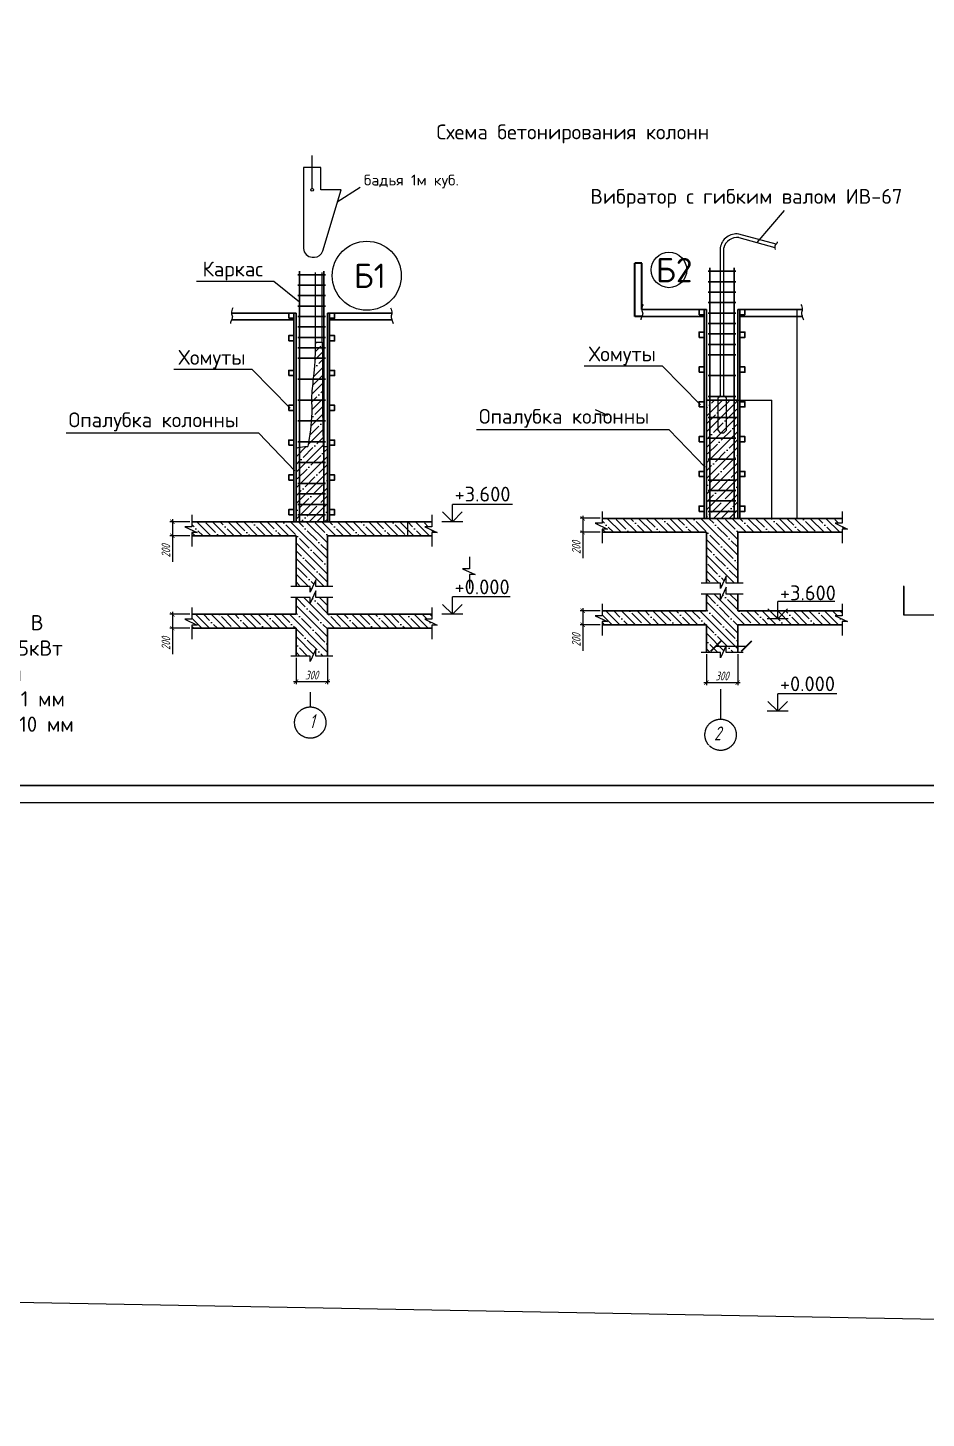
# Model space of a CAD drawing. Header units: millimetres. Extents: x 5763 to 12018931, y 39842 to 3600577.
# Drawn here: x 884846 to 936515, y 699059 to 778966 of the extents above; entities that cross this region are included whole.
import ezdxf

# ---------------------------------------------------------------- set-up
doc = ezdxf.new("R2010")
doc.units = ezdxf.units.MM
doc.linetypes.add('ACAD_ISO04W100', pattern=[30, 24, -3, 0, -3])
doc.layers.add('Размеры', color=7, linetype='Continuous')
doc.layers.add('тонкие', color=2, linetype='Continuous')
doc.layers.add('Стены', color=7, linetype='Continuous', lineweight=40)
doc.layers.add('Толстые - 03', color=30, linetype='Continuous', lineweight=30)
doc.styles.add('ISOCPEUR', font='isocpeur.ttf')
doc.styles.get("Standard").update_dxf_attribs({"font": 'romans.shx', "width": 0.7, "oblique": 15, "height": 500})
doc.dimstyles.new('ISO-25', dxfattribs={"dimtxt": 500, "dimasz": 250, "dimexe": 150, "dimexo": 100, "dimgap": 125, "dimtad": 1, "dimtxsty": 'Standard', "dimblk": 'ARCHTICK', "dimcen": 25, "dimdle": 150, "dimadec": 0, "dimazin": 0, "dimtfac": 1, "dimtmove": 0, "dimatfit": 3, "dimfxl": 1, "dimarcsym": 0})
doc.dimstyles.new('x50', dxfattribs={"dimtxt": 3, "dimasz": 2, "dimexe": 1, "dimexo": 2, "dimgap": 0.5, "dimtad": 1, "dimlfac": 50, "dimtxsty": 'Standard', "dimblk": 'OBLIQUE', "dimcen": 0.09, "dimadec": 0, "dimazin": 0, "dimtfac": 1, "dimtofl": 0, "dimtmove": 0, "dimatfit": 3, "dimldrblk": 'OBLIQUE', "dimfxl": 1, "dimtolj": 1, "dimtzin": 0, "dimarcsym": 0})

# ---------------------------------------------------------------- blocks, each defined once
blk = doc.blocks.new('_OBLIQUE')
at = {"color": 0, "linetype": 'ByBlock'}
blk.add_line((-0.5, -0.5), (0.5, 0.5), dxfattribs=at)
blk = doc.blocks.new('*D286')
at = {"layer": 'Defpoints', "color": 0, "transparency": 16777216}
for p in [(925733, 762775), (925793, 750775), (929080, 750775)]:
    blk.add_point(p, dxfattribs=at)
at = {"layer": 'Размеры', "color": 0, "lineweight": -2, "transparency": 16777216}
for p, q in [((925735, 762775), (929081, 762775)), ((929080, 762775), (929080, 750775)), ((925795, 750775), (929081, 750775))]:
    blk.add_line(p, q, dxfattribs=at)
at = {"layer": 'Размеры', "color": 0, "lineweight": -2, "transparency": 16777216, "xscale": 2, "yscale": 2, "zscale": 2}
for p, rotation in [((929080, 762775), 90), ((929080, 750775), 270)]:
    blk.add_blockref('_OBLIQUE', p, dxfattribs=dict(at, rotation=rotation))
at = {"layer": 'Размеры', "color": 0, "transparency": 16777216, "insert": (929078, 756775), "char_height": 3, "attachment_point": 5, "rotation": 90, "style": 'ISOCPEUR'}
blk.add_mtext('\\A1;600000', dxfattribs=at)
blk = doc.blocks.new('*D287')
at = {"layer": 'Defpoints', "color": 0, "transparency": 16777216}
for p in [(925673, 757575), (925673, 750775), (927613, 750775)]:
    blk.add_point(p, dxfattribs=at)
at = {"layer": 'Размеры', "color": 0, "lineweight": -2, "transparency": 16777216}
for p, q in [((925675, 757575), (927614, 757575)), ((927613, 757575), (927613, 750775)), ((925675, 750775), (927614, 750775))]:
    blk.add_line(p, q, dxfattribs=at)
at = {"layer": 'Размеры', "color": 0, "lineweight": -2, "transparency": 16777216, "xscale": 2, "yscale": 2, "zscale": 2}
for p, rotation in [((927613, 757575), 90), ((927613, 750775), 270)]:
    blk.add_blockref('_OBLIQUE', p, dxfattribs=dict(at, rotation=rotation))
at = {"layer": 'Размеры', "color": 0, "transparency": 16777216, "insert": (927611, 754175), "char_height": 3, "attachment_point": 5, "rotation": 90, "style": 'ISOCPEUR'}
blk.add_mtext('\\A1;1500', dxfattribs=at)
blk = doc.blocks.new('*D288')
at = {"layer": 'Defpoints', "color": 0, "transparency": 16777216}
for p in [(905074, 750575), (906708, 750575), (905074, 749775)]:
    blk.add_point(p, dxfattribs=at)
at = {"layer": 'Размеры', "color": 0, "lineweight": -2, "transparency": 16777216}
for p, q in [((905076, 750575), (906709, 750575)), ((906708, 749775), (906708, 750575)), ((905076, 749775), (906709, 749775))]:
    blk.add_line(p, q, dxfattribs=at)
at = {"layer": 'Размеры', "color": 0, "lineweight": -2, "transparency": 16777216, "xscale": 2, "yscale": 2, "zscale": 2}
for p, rotation in [((906708, 750575), 90), ((906708, 749775), 270)]:
    blk.add_blockref('_OBLIQUE', p, dxfattribs=dict(at, rotation=rotation))
at = {"layer": 'Размеры', "color": 0, "transparency": 16777216, "insert": (906706, 750175), "char_height": 3, "attachment_point": 5, "rotation": 90, "style": 'ISOCPEUR'}
blk.add_mtext('\\A1;40000', dxfattribs=at)
blk = doc.blocks.new('_ArchTick')
at = {"color": 0, "linetype": 'ByBlock', "const_width": 0.15}
blk.add_lwpolyline([(-0.5, -0.5), (0.5, 0.5)], dxfattribs=at)
blk = doc.blocks.new('*D301')
at = {"color": 0, "lineweight": -2, "transparency": 16777216}
for p, q in [((923873, 742960), (923873, 741189)), ((925673, 742960), (925673, 741189)), ((923723, 741339), (925823, 741339))]:
    blk.add_line(p, q, dxfattribs=at)
at = {"layer": 'Defpoints', "color": 0, "transparency": 16777216}
for p in [(923873, 743060), (925673, 743060), (925673, 741339)]:
    blk.add_point(p, dxfattribs=at)
at = {"color": 0, "lineweight": -2, "transparency": 16777216, "xscale": 250, "yscale": 250, "zscale": 250, "rotation": 180}
blk.add_blockref('_ArchTick', (923873, 741339), dxfattribs=at)
at = {"color": 0, "lineweight": -2, "transparency": 16777216, "xscale": 250, "yscale": 250, "zscale": 250}
blk.add_blockref('_ArchTick', (925673, 741339), dxfattribs=at)
at = {"color": 0, "transparency": 16777216, "insert": (924773, 741714), "char_height": 500, "attachment_point": 5}
blk.add_mtext('300', dxfattribs=at)
blk = doc.blocks.new('*D302')
at = {"color": 0, "lineweight": -2, "transparency": 16777216}
for p, q in [((900274, 742760), (900274, 741240)), ((902074, 742760), (902074, 741240)), ((900124, 741390), (902224, 741390))]:
    blk.add_line(p, q, dxfattribs=at)
at = {"layer": 'Defpoints', "color": 0, "transparency": 16777216}
for p in [(900274, 742860), (902074, 742860), (902074, 741390)]:
    blk.add_point(p, dxfattribs=at)
at = {"color": 0, "lineweight": -2, "transparency": 16777216, "xscale": 250, "yscale": 250, "zscale": 250, "rotation": 180}
blk.add_blockref('_ArchTick', (900274, 741390), dxfattribs=at)
at = {"color": 0, "lineweight": -2, "transparency": 16777216, "xscale": 250, "yscale": 250, "zscale": 250}
blk.add_blockref('_ArchTick', (902074, 741390), dxfattribs=at)
at = {"color": 0, "transparency": 16777216, "insert": (901174, 741765), "char_height": 500, "width": 1191.79, "attachment_point": 5}
blk.add_mtext('300', dxfattribs=at)
blk = doc.blocks.new('*D449')
at = {"color": 0, "lineweight": -2, "transparency": 16777216}
for p, q in [((894174, 750575), (893013, 750575)), ((893163, 750725), (893163, 749775)), ((894174, 749775), (893013, 749775)), ((893163, 749775), (893163, 748283))]:
    blk.add_line(p, q, dxfattribs=at)
at = {"layer": 'Defpoints', "color": 0, "transparency": 16777216}
for p in [(894274, 750575), (893163, 749775), (894274, 749775)]:
    blk.add_point(p, dxfattribs=at)
at = {"color": 0, "lineweight": -2, "transparency": 16777216, "xscale": 250, "yscale": 250, "zscale": 250}
for p, rotation in [((893163, 750575), 90), ((893163, 749775), 270)]:
    blk.add_blockref('_ArchTick', p, dxfattribs=dict(at, rotation=rotation))
at = {"color": 0, "transparency": 16777216, "insert": (892788, 748904), "char_height": 500, "attachment_point": 5, "rotation": 90}
blk.add_mtext('200', dxfattribs=at)
blk = doc.blocks.new('*D450')
at = {"color": 0, "lineweight": -2, "transparency": 16777216}
for p, q in [((894174, 745259), (893013, 745259)), ((893163, 745409), (893163, 744459)), ((894174, 744459), (893013, 744459)), ((893163, 744459), (893163, 742967))]:
    blk.add_line(p, q, dxfattribs=at)
at = {"layer": 'Defpoints', "color": 0, "transparency": 16777216}
for p in [(894274, 745259), (893163, 744459), (894274, 744459)]:
    blk.add_point(p, dxfattribs=at)
at = {"color": 0, "lineweight": -2, "transparency": 16777216, "xscale": 250, "yscale": 250, "zscale": 250}
for p, rotation in [((893163, 745259), 90), ((893163, 744459), 270)]:
    blk.add_blockref('_ArchTick', p, dxfattribs=dict(at, rotation=rotation))
at = {"color": 0, "transparency": 16777216, "insert": (892788, 743588), "char_height": 500, "attachment_point": 5, "rotation": 90}
blk.add_mtext('200', dxfattribs=at)
blk = doc.blocks.new('*D451')
at = {"color": 0, "lineweight": -2, "transparency": 16777216}
for p, q in [((917773, 750775), (916612, 750775)), ((916762, 750925), (916762, 749975)), ((917773, 749975), (916612, 749975)), ((916762, 749975), (916762, 748483))]:
    blk.add_line(p, q, dxfattribs=at)
at = {"layer": 'Defpoints', "color": 0, "transparency": 16777216}
for p in [(917873, 750775), (916762, 749975), (917873, 749975)]:
    blk.add_point(p, dxfattribs=at)
at = {"color": 0, "lineweight": -2, "transparency": 16777216, "xscale": 250, "yscale": 250, "zscale": 250}
for p, rotation in [((916762, 750775), 90), ((916762, 749975), 270)]:
    blk.add_blockref('_ArchTick', p, dxfattribs=dict(at, rotation=rotation))
at = {"color": 0, "transparency": 16777216, "insert": (916387, 749104), "char_height": 500, "attachment_point": 5, "rotation": 90}
blk.add_mtext('200', dxfattribs=at)
blk = doc.blocks.new('*D452')
at = {"color": 0, "lineweight": -2, "transparency": 16777216}
for p, q in [((916762, 745608), (916762, 744658)), ((917773, 745458), (916612, 745458)), ((917773, 744658), (916612, 744658)), ((916762, 744658), (916762, 743167))]:
    blk.add_line(p, q, dxfattribs=at)
at = {"layer": 'Defpoints', "color": 0, "transparency": 16777216}
for p in [(917873, 745458), (916762, 744658), (917873, 744658)]:
    blk.add_point(p, dxfattribs=at)
at = {"color": 0, "lineweight": -2, "transparency": 16777216, "xscale": 250, "yscale": 250, "zscale": 250}
for p, rotation in [((916762, 745458), 90), ((916762, 744658), 270)]:
    blk.add_blockref('_ArchTick', p, dxfattribs=dict(at, rotation=rotation))
at = {"color": 0, "transparency": 16777216, "insert": (916387, 743787), "char_height": 500, "attachment_point": 5, "rotation": 90}
blk.add_mtext('200', dxfattribs=at)

msp = doc.modelspace()

# ---------------------------------------------------------------- hatches: boundary and pattern name
at = {"layer": 'тонкие'}
h = msp.add_hatch(dxfattribs=at)
h.set_pattern_fill('ANSI35', color=0, scale=100, style=0)
h.set_pattern_definition([(45, (5414381.64, 1309928.73), (-449.01281, 449.01281), []), (45, (5414830.65, 1309928.73), (-449.01281, 449.01281), [793.75, -158.75, 0, -158.75])])
edge = h.paths.add_edge_path()
edge.add_spline(control_points=[(900473.89821, 754862.62763), (900407.16301, 754848.48238), (900340.53061, 754831.95654), (900273.89821, 754815.4307)], knot_values=[0, 0, 0, 0, 1.0177450287, 1.0177450287, 1.0177450287, 1.0177450287], degree=3, periodic=0)
edge.add_line((900273.89821, 754815.4307), (900273.89821, 750574.85038))
edge.add_line((900273.89821, 750574.85038), (900473.89821, 750574.85038))
edge.add_line((900473.89821, 750574.85038), (900473.89821, 754862.62763))
edge = h.paths.add_edge_path()
edge.add_spline(control_points=[(902073.89821, 754917.43529), (902007.23486, 754908.52802), (901940.5715, 754899.62075), (901873.89821, 754891.54928)], knot_values=[8.0507593232, 8.0507593232, 8.0507593232, 8.0507593232, 9.0537790196, 9.0537790196, 9.0537790196, 9.0537790196], degree=3, periodic=0)
edge.add_line((901873.89821, 754891.54928), (901873.89821, 750574.85038))
edge.add_line((901873.89821, 750574.85038), (902073.89821, 750574.85038))
edge.add_line((902073.89821, 750574.85038), (902073.89821, 754917.43529))
h.paths.add_polyline_path([(901873.89821, 750974.85038), (900473.89821, 750974.85038), (900473.89821, 750574.85038), (901873.89821, 750574.85038)])
h.paths.add_polyline_path([(901873.89821, 751574.85038), (900473.89821, 751574.85038), (900473.89821, 750974.85038), (901873.89821, 750974.85038)])
h.paths.add_polyline_path([(901873.89821, 752174.85038), (900473.89821, 752174.85038), (900473.89821, 751574.85038), (901873.89821, 751574.85038)])
h.paths.add_polyline_path([(901873.89821, 752774.85038), (900473.89821, 752774.85038), (900473.89821, 752174.85038), (901873.89821, 752174.85038)])
h.paths.add_polyline_path([(901873.89821, 753974.85038), (900473.89821, 753974.85038), (900473.89821, 752774.85038), (901873.89821, 752774.85038)])
edge = h.paths.add_edge_path()
edge.add_spline(control_points=[(901873.89821, 754891.54928), (901861.92402, 754890.09969), (901849.9495, 754888.67705), (901837.97461, 754887.28622)], knot_values=[7.8706219123, 7.8706219123, 7.8706219123, 7.8706219123, 8.0507593232, 8.0507593232, 8.0507593232, 8.0507593232], degree=3, periodic=0)
edge.add_spline(control_points=[(901837.97461, 754887.28622), (901835.90893, 754983.1409), (901833.84326, 755078.99559), (901831.7913, 755174.85038)], knot_values=[28.6675543856, 28.6675543856, 28.6675543856, 28.6675543856, 30.1055801135, 30.1055801135, 30.1055801135, 30.1055801135], degree=3, periodic=0)
edge.add_line((901831.7913, 755174.85038), (901002.67894, 755174.85038))
edge.add_spline(control_points=[(901002.67894, 755174.85038), (900988.05792, 755081.59056), (900973.15706, 754988.34636), (900958.2562, 754895.10216)], knot_values=[28.7545698862, 28.7545698862, 28.7545698862, 28.7545698862, 30.1656805293, 30.1656805293, 30.1656805293, 30.1656805293], degree=3, periodic=0)
edge.add_spline(control_points=[(900958.2562, 754895.10216), (900895.79571, 754900.50522), (900733.51544, 754909.10463), (900572.70918, 754883.57168), (900473.89821, 754862.62763)], knot_values=[1.0177450287, 1.0177450287, 1.0177450287, 1.0177450287, 1.9576230538, 3.4645394096, 3.4645394096, 3.4645394096, 3.4645394096], degree=3, periodic=0)
edge.add_line((900473.89821, 754862.62763), (900473.89821, 753974.85038))
edge.add_line((900473.89821, 753974.85038), (901873.89821, 753974.85038))
edge.add_line((901873.89821, 753974.85038), (901873.89821, 754891.54928))
edge = h.paths.add_edge_path()
edge.add_spline(control_points=[(901831.7913, 755174.85038), (901823.22865, 755574.84611), (901814.90498, 755974.84363), (901807.81755, 756374.85038)], knot_values=[22.6667674665, 22.6667674665, 22.6667674665, 22.6667674665, 28.6675543856, 28.6675543856, 28.6675543856, 28.6675543856], degree=3, periodic=0)
edge.add_line((901807.81755, 756374.85038), (901153.12857, 756374.85038))
edge.add_spline(control_points=[(901153.12857, 756374.85038), (901122.75261, 755973.74655), (901065.28087, 755574.15527), (901002.67894, 755174.85038)], knot_values=[22.7127032826, 22.7127032826, 22.7127032826, 22.7127032826, 28.7545698862, 28.7545698862, 28.7545698862, 28.7545698862], degree=3, periodic=0)
edge.add_line((901002.67894, 755174.85038), (901831.7913, 755174.85038))
edge = h.paths.add_edge_path()
edge.add_spline(control_points=[(901807.81755, 756374.85038), (901800.73046, 756774.83866), (901794.87951, 757174.83618), (901791.26182, 757574.85038)], knot_values=[16.6662574549, 16.6662574549, 16.6662574549, 16.6662574549, 22.6667674665, 22.6667674665, 22.6667674665, 22.6667674665], degree=3, periodic=0)
edge.add_line((901791.26182, 757574.85038), (901168.07333, 757574.85038))
edge.add_spline(control_points=[(901168.07333, 757574.85038), (901169.46969, 757328.53387), (901184.63372, 756927.40704), (901164.74467, 756528.23696), (901153.12857, 756374.85038)], knot_values=[16.7086230764, 16.7086230764, 16.7086230764, 16.7086230764, 20.4022259797, 22.7127032826, 22.7127032826, 22.7127032826, 22.7127032826], degree=3, periodic=0)
edge.add_line((901153.12857, 756374.85038), (901807.81755, 756374.85038))
edge = h.paths.add_edge_path()
edge.add_line((901788.10522, 758774.85038), (901260.93895, 758774.85038))
edge.add_spline(control_points=[(901260.93895, 758774.85038), (901225.71832, 758500.08325), (901171.65851, 758101.41954), (901167.36414, 757699.9507), (901168.07333, 757574.85038)], knot_values=[10.6828707065, 10.6828707065, 10.6828707065, 10.6828707065, 14.8326996138, 16.7086230764, 16.7086230764, 16.7086230764, 16.7086230764], degree=3, periodic=0)
edge.add_line((901168.07333, 757574.85038), (901791.26182, 757574.85038))
edge.add_spline(control_points=[(901791.26182, 757574.85038), (901787.64443, 757974.83122), (901786.25994, 758374.82874), (901788.10522, 758774.85038)], knot_values=[10.6662476208, 10.6662476208, 10.6662476208, 10.6662476208, 16.6662574549, 16.6662574549, 16.6662574549, 16.6662574549], degree=3, periodic=0)
edge = h.paths.add_edge_path()
edge.add_spline(control_points=[(901788.10522, 758774.85038), (901788.41222, 758841.40213), (901790.79474, 759241.41225), (901796.57263, 759641.44773), (901794.9855, 759974.85038)], knot_values=[4.666470584, 4.666470584, 4.666470584, 4.666470584, 5.6646945693, 10.6662476208, 10.6662476208, 10.6662476208, 10.6662476208], degree=3, periodic=0)
edge.add_line((901794.9855, 759974.85038), (901358.61454, 759974.85038))
edge.add_spline(control_points=[(901358.61454, 759974.85038), (901348.82659, 759687.33752), (901325.33611, 759286.7187), (901275.42874, 758887.88974), (901260.93895, 758774.85038)], knot_values=[4.6612602722, 4.6612602722, 4.6612602722, 4.6612602722, 8.9756285943, 10.6828707065, 10.6828707065, 10.6828707065, 10.6828707065], degree=3, periodic=0)
edge.add_line((901260.93895, 758774.85038), (901788.10522, 758774.85038))
edge = h.paths.add_edge_path()
edge.add_line((901784.36788, 760574.85038), (901371.0054, 760574.85038))
edge.add_spline(control_points=[(901371.0054, 760574.85038), (901368.81797, 760374.71874), (901365.41707, 760174.66932), (901358.61454, 759974.85038)], knot_values=[1.6628117059, 1.6628117059, 1.6628117059, 1.6628117059, 4.6612602722, 4.6612602722, 4.6612602722, 4.6612602722], degree=3, periodic=0)
edge.add_line((901358.61454, 759974.85038), (901794.9855, 759974.85038))
edge.add_spline(control_points=[(901794.9855, 759974.85038), (901794.61969, 760051.69437), (901792.78194, 760251.71409), (901787.91208, 760451.69861), (901784.36788, 760574.85038)], knot_values=[1.6657087344, 1.6657087344, 1.6657087344, 1.6657087344, 2.8184869897, 4.666470584, 4.666470584, 4.666470584, 4.666470584], degree=3, periodic=0)
edge = h.paths.add_edge_path()
edge.add_line((901773.89821, 760907.85436), (901373.89821, 760907.85436))
edge.add_spline(control_points=[(901373.89821, 760907.85436), (901373.05834, 760796.8446), (901372.21846, 760685.83485), (901371.0054, 760574.85038)], knot_values=[0, 0, 0, 0, 1.6628117059, 1.6628117059, 1.6628117059, 1.6628117059], degree=3, periodic=0)
edge.add_line((901371.0054, 760574.85038), (901784.36788, 760574.85038))
edge.add_spline(control_points=[(901784.36788, 760574.85038), (901781.17327, 760685.85513), (901777.53574, 760796.85474), (901773.89821, 760907.85436)], knot_values=[0, 0, 0, 0, 1.6657087344, 1.6657087344, 1.6657087344, 1.6657087344], degree=3, periodic=0)
h = msp.add_hatch(dxfattribs=at)
h.set_pattern_fill('ANSI35', color=0, scale=100, style=0)
h.set_pattern_definition([(45, (5418784.9, 1310128.4), (-449.01281, 449.01281), []), (45, (5419233.9, 1310128.4), (-449.01281, 449.01281), [793.75, -158.75, 0, -158.75])])
h.paths.add_polyline_path([(924072.51302, 757574.5371), (923872.51302, 757574.5371), (923872.51302, 750774.5371), (924072.51302, 750774.5371)])
h.paths.add_polyline_path([(925472.51302, 751174.5371), (924072.51302, 751174.5371), (924072.51302, 750774.5371), (925472.51302, 750774.5371)])
h.paths.add_polyline_path([(925472.51302, 751774.5371), (924072.51302, 751774.5371), (924072.51302, 751174.5371), (925472.51302, 751174.5371)])
h.paths.add_polyline_path([(925472.51302, 752374.5371), (924072.51302, 752374.5371), (924072.51302, 751774.5371), (925472.51302, 751774.5371)])
h.paths.add_polyline_path([(925472.51302, 752974.5371), (924072.51302, 752974.5371), (924072.51302, 752374.5371), (925472.51302, 752374.5371)])
h.paths.add_polyline_path([(925472.51302, 754174.5371), (924072.51302, 754174.5371), (924072.51302, 752974.5371), (925472.51302, 752974.5371)])
h.paths.add_polyline_path([(925472.51302, 755374.5371), (924072.51302, 755374.5371), (924072.51302, 754174.5371), (925472.51302, 754174.5371)])
h.paths.add_polyline_path([(925472.51302, 756574.5371), (924072.51302, 756574.5371), (924072.51302, 755374.5371), (925472.51302, 755374.5371)])
h.paths.add_polyline_path([(925472.51302, 757574.5371), (924072.51302, 757574.5371), (924072.51302, 756574.5371), (925472.51302, 756574.5371)])
h.paths.add_polyline_path([(925672.51302, 757574.5371), (925472.51302, 757574.5371), (925472.51302, 750774.5371), (925672.51302, 750774.5371)])
h = msp.add_hatch(dxfattribs=at)
h.set_pattern_fill('ANSI35', color=0, scale=100, angle=90, style=0)
h.set_pattern_definition([(135, (5183265.54, 1152268.74), (-449.01281, -449.01281), []), (135, (5183265.54, 1152717.75), (-449.01281, -449.01281), [793.75, -158.75, 0, -158.75])])
h.paths.add_polyline_path([(908073.89821, 744644.59024), (908384.96316, 744644.59024), (907673.89821, 744973.00768), (908073.89821, 744973.00768), (908073.89821, 745258.62684), (902073.89821, 745258.62684), (902073.89821, 746217.08249), (901419.41034, 746217.08249), (901419.41034, 746617.08249), (901090.9929, 745906.01754), (901090.9929, 746217.08249), (900273.89821, 746217.08249), (900273.89821, 745258.62684), (894273.89821, 745258.62684), (894273.89821, 744973.00768), (893873.89821, 744973.00768), (894584.96316, 744644.59024), (894273.89821, 744644.59024), (894273.89821, 744458.62684), (900273.89821, 744458.62684), (900273.89821, 742860.28912), (901090.9929, 742860.28912), (901090.9929, 742549.22417), (901419.41034, 743260.28912), (901419.41034, 742860.28912), (902073.89821, 742860.28912), (902073.89821, 744458.62684), (908073.89821, 744458.62684)])
h.paths.add_polyline_path([(902073.89821, 749774.85038), (908073.89821, 749774.85038), (908073.89821, 749960.81377), (908384.96316, 749960.81377), (907673.89821, 750289.23122), (908073.89821, 750289.23122), (908073.89821, 750574.85038), (902073.89821, 750574.85038), (900273.89821, 750574.85038), (894273.89821, 750574.85038), (894273.89821, 750289.23122), (893873.89821, 750289.23122), (894584.96316, 749960.81377), (894273.89821, 749960.81377), (894273.89821, 749774.85038), (900273.89821, 749774.85038), (900273.89821, 746848.32565), (901090.9929, 746848.32565), (901090.9929, 746537.2607), (901419.41034, 747248.32565), (901419.41034, 746848.32565), (902073.89821, 746848.32565)])
h = msp.add_hatch(dxfattribs=at)
h.set_pattern_fill('ANSI35', color=0, scale=100, angle=90, style=0)
h.set_pattern_definition([(135, (5206864.16, 1152468.4), (-449.01281, -449.01281), []), (135, (5206864.16, 1152917.44), (-449.01281, -449.01281), [793.75, -158.75, 0, -158.75])])
h.paths.add_polyline_path([(931672.51302, 744844.27696), (931983.57797, 744844.27696), (931272.51302, 745172.6944), (931672.51302, 745172.6944), (931672.51302, 745458.31356), (925672.51302, 745458.31356), (925672.51302, 746416.76921), (925018.02514, 746416.76921), (925018.02514, 746816.76921), (924689.6077, 746105.70426), (924689.6077, 746416.76921), (923872.51302, 746416.76921), (923872.51302, 745458.31356), (917872.51302, 745458.31356), (917872.51302, 745172.6944), (917472.51302, 745172.6944), (918183.57797, 744844.27696), (917872.51302, 744844.27696), (917872.51302, 744658.31356), (923872.51302, 744658.31356), (923872.51302, 743059.97584), (924689.6077, 743059.97584), (924689.6077, 742748.91089), (925018.02514, 743459.97584), (925018.02514, 743059.97584), (925672.51302, 743059.97584), (925672.51302, 744658.31356), (931672.51302, 744658.31356)])
h.paths.add_polyline_path([(925672.51302, 749974.5371), (931672.51302, 749974.5371), (931672.51302, 750160.50049), (931983.57797, 750160.50049), (931272.51302, 750488.91794), (931672.51302, 750488.91794), (931672.51302, 750774.5371), (925672.51302, 750774.5371), (923872.51302, 750774.5371), (917872.51302, 750774.5371), (917872.51302, 750488.91794), (917472.51302, 750488.91794), (918183.57797, 750160.50049), (917872.51302, 750160.50049), (917872.51302, 749974.5371), (923872.51302, 749974.5371), (923872.51302, 747048.01237), (924689.6077, 747048.01237), (924689.6077, 746736.94742), (925018.02514, 747448.01237), (925018.02514, 747048.01237), (925672.51302, 747048.01237)])

# ---------------------------------------------------------------- linework, layer by layer
at = {"lineweight": 13}
msp.add_line((928346.8964, 768461.20412), (926775.53208, 766626.74312), dxfattribs=at)
at = {"lineweight": 35}
for p, q in [((919754.09505, 762374.5371), (919754.09505, 765433.85425)), ((920154.09505, 765433.85425), (919754.09505, 765433.85425)), ((920154.09505, 762774.5371), (920154.09505, 765433.85425)), ((920154.09505, 762374.5371), (919754.09505, 762374.5371))]:
    msp.add_line(p, q, dxfattribs=at)
at = {"color": 0, "lineweight": 13}
for p, q in [((898140.2052, 755664.31722), (887060.24422, 755664.31722)), ((921738.82001, 755864.00394), (910658.85903, 755864.00394))]:
    msp.add_line(p, q, dxfattribs=at)
for p, q in [((935228.90491, 745211.83633), (935228.90491, 746896.65581)), ((940228.90491, 745211.83633), (935228.90491, 745211.83633)), ((1246140.57295, 699059.43604), (797416.99072, 707300.74709))]:
    msp.add_line(p, q)
at = {"lineweight": 30}
msp.add_line((935228.90491, 745211.83633), (935228.90491, 746864.74749), dxfattribs=at)
at = {"linetype": 'ACAD_ISO04W100'}
for p, q in [((901090.9929, 740792.75384), (901090.9929, 739936.48547)), ((924689.6077, 740948.50695), (924689.6077, 739235.97022))]:
    msp.add_line(p, q, dxfattribs=at)
at = {"color": 0}
msp.add_lwpolyline([(842463.26196, 734420.69569), (842463.26196, 853220.69569), (1010663.26196, 853220.69569), (1010663.26196, 734420.69569)], close=True, dxfattribs=at)
at = {"color": 0, "lineweight": 40, "const_width": 100}
msp.add_lwpolyline([(846463.26196, 735420.69569), (846463.26196, 852220.69569), (1009663.26196, 852220.69569), (1009663.26196, 735420.69569)], close=True, dxfattribs=at)
for points in [[(901205.50808, 769741.05594), (901205.50808, 771621.70446)], [(903971.17824, 769796.08567), (903971.17824, 769796.08567), (902645.96583, 768942.15687)]]:
    msp.add_lwpolyline(points)
msp.add_lwpolyline([(900705.50808, 770939.54173), (900705.50808, 766287.05652, 0.4142135624), (901205.50808, 765787.05652), (901332.80615, 765787.05652, 0.3316963455), (901811.97237, 766144.22886), (902860.07191, 769660.45194), (901705.50808, 769660.45194), (901705.50808, 770939.54173), (900705.50808, 770939.54173)], format="xyb")
msp.add_circle((901205.50808, 769660.45194), 80.604)
at = {"lineweight": 20}
for centre, radius in [((904341.08991, 764718.77792), 1984.19997), ((921721.31151, 765050.00028), 1019.5683)]:
    msp.add_circle(centre, radius, dxfattribs=at)
at = {"linetype": 'ACAD_ISO04W100'}
for centre in [(901090.9929, 739036.2835), (924689.6077, 738335.76825)]:
    msp.add_circle(centre, 900.20197, dxfattribs=at)
at = {"layer": 'Размеры', "color": 0}
for p, q in [((898994.4494, 764381.25153), (894551.83606, 764381.25153)), ((900473.89821, 763189.5399), (898994.4494, 764381.25153)), ((897742.43823, 759329.70581), (893245.38297, 759329.70581)), ((899936.27679, 757096.90389), (897742.43823, 759329.70581)), ((921341.05304, 759529.39253), (916843.99777, 759529.39253)), ((923534.89159, 757296.59061), (921341.05304, 759529.39253)), ((917472.51302, 757033.43031), (918183.57797, 756705.01286)), ((918183.57797, 756705.01286), (917872.51302, 756705.01286)), ((900213.10954, 753513.12678), (898140.2052, 755664.31722)), ((923811.72434, 753712.8135), (921738.82001, 755864.00394)), ((909262.74468, 750574.85038), (908697.05926, 751140.5358)), ((912718.04387, 751574.85038), (909262.74468, 751574.85038)), ((909262.74468, 750574.85038), (909262.74468, 751574.85038)), ((909262.74468, 750574.85038), (909828.43011, 751140.5358)), ((917872.51302, 751168.14437), (917872.51302, 750488.91794)), ((931672.51302, 751168.14437), (931672.51302, 750488.91794)), ((894273.89821, 750968.45765), (894273.89821, 750289.23122)), ((908073.89821, 750968.45765), (908073.89821, 750289.23122)), ((909862.74468, 750574.85038), (908662.74468, 750574.85038)), ((917472.51302, 750488.91794), (918183.57797, 750160.50049)), ((917872.51302, 750488.91794), (917472.51302, 750488.91794)), ((931272.51302, 750488.91794), (931983.57797, 750160.50049)), ((931672.51302, 750488.91794), (931272.51302, 750488.91794)), ((893873.89821, 750289.23122), (894584.96316, 749960.81377)), ((894273.89821, 750289.23122), (893873.89821, 750289.23122)), ((894273.89821, 749960.81377), (894273.89821, 749153.97527)), ((894584.96316, 749960.81377), (894273.89821, 749960.81377)), ((905473.89821, 749774.85038), (906908.25354, 749774.85038)), ((907673.89821, 750289.23122), (908384.96316, 749960.81377)), ((908073.89821, 750289.23122), (907673.89821, 750289.23122)), ((908073.89821, 749960.81377), (908073.89821, 749153.97527)), ((908384.96316, 749960.81377), (908073.89821, 749960.81377)), ((917872.51302, 750160.50049), (917872.51302, 749353.66199)), ((918183.57797, 750160.50049), (917872.51302, 750160.50049)), ((931672.51302, 750160.50049), (931672.51302, 749353.66199)), ((931983.57797, 750160.50049), (931672.51302, 750160.50049)), ((910254.77685, 748557.29459), (910254.77685, 747878.06816)), ((901419.41034, 747248.32565), (901090.9929, 746537.2607)), ((901419.41034, 746848.32565), (901419.41034, 747248.32565)), ((909854.77685, 747878.06816), (910565.8418, 747549.65072)), ((910254.77685, 747878.06816), (909854.77685, 747878.06816)), ((910254.77685, 747549.65072), (910254.77685, 746742.81221)), ((910565.8418, 747549.65072), (910254.77685, 747549.65072)), ((925018.02514, 747448.01237), (924689.6077, 746736.94742)), ((925018.02514, 747048.01237), (925018.02514, 747448.01237)), ((901090.9929, 746848.32565), (899976.55267, 746848.32565)), ((901090.9929, 746537.2607), (901090.9929, 746848.32565)), ((901419.41034, 746617.08249), (901090.9929, 745906.01754)), ((902398.58236, 746848.32565), (901419.41034, 746848.32565)), ((901419.41034, 746217.08249), (901419.41034, 746617.08249)), ((924689.6077, 747048.01237), (923575.16747, 747048.01237)), ((924689.6077, 746416.76921), (923575.16747, 746416.76921)), ((924689.6077, 746736.94742), (924689.6077, 747048.01237)), ((925018.02514, 746816.76921), (924689.6077, 746105.70426)), ((924689.6077, 746105.70426), (924689.6077, 746416.76921)), ((925997.19716, 747048.01237), (925018.02514, 747048.01237)), ((925018.02514, 746416.76921), (925018.02514, 746816.76921)), ((925997.19716, 746416.76921), (925018.02514, 746416.76921)), ((894273.89821, 745652.23412), (894273.89821, 744973.00768)), ((901090.9929, 746217.08249), (899976.55267, 746217.08249)), ((901090.9929, 745906.01754), (901090.9929, 746217.08249)), ((902398.58236, 746217.08249), (901419.41034, 746217.08249)), ((908073.89821, 745652.23412), (908073.89821, 744973.00768)), ((909262.74468, 745258.62684), (908697.05926, 745824.31227)), ((912583.67183, 746258.62684), (909262.74468, 746258.62684)), ((909262.74468, 745258.62684), (909262.74468, 746258.62684)), ((909262.74468, 745258.62684), (909828.43011, 745824.31227)), ((917872.51302, 745851.92084), (917872.51302, 745172.6944)), ((927975.20334, 744999.65904), (927409.51792, 745565.34447)), ((931261.10608, 745999.65904), (927975.20334, 745999.65904)), ((927975.20334, 744999.65904), (927975.20334, 745999.65904)), ((927975.20334, 744999.65904), (928540.88877, 745565.34447)), ((931672.51302, 745851.92084), (931672.51302, 745172.6944)), ((893873.89821, 744973.00768), (894584.96316, 744644.59024)), ((894273.89821, 744973.00768), (893873.89821, 744973.00768)), ((905473.89821, 745258.62684), (906908.25354, 745258.62684)), ((907673.89821, 744973.00768), (908384.96316, 744644.59024)), ((908073.89821, 744973.00768), (907673.89821, 744973.00768)), ((909862.74468, 745258.62684), (908662.74468, 745258.62684)), ((917472.51302, 745172.6944), (918183.57797, 744844.27696)), ((917872.51302, 745172.6944), (917472.51302, 745172.6944)), ((917872.51302, 744844.27696), (917872.51302, 744037.43846)), ((918183.57797, 744844.27696), (917872.51302, 744844.27696)), ((928575.20334, 744999.65904), (927375.20334, 744999.65904)), ((931272.51302, 745172.6944), (931983.57797, 744844.27696)), ((931672.51302, 745172.6944), (931272.51302, 745172.6944)), ((931672.51302, 744844.27696), (931672.51302, 744037.43846)), ((931983.57797, 744844.27696), (931672.51302, 744844.27696)), ((894273.89821, 744644.59024), (894273.89821, 743837.75174)), ((894584.96316, 744644.59024), (894273.89821, 744644.59024)), ((908073.89821, 744644.59024), (908073.89821, 743837.75174)), ((908384.96316, 744644.59024), (908073.89821, 744644.59024)), ((901419.41034, 743260.28912), (901090.9929, 742549.22417)), ((901419.41034, 742860.28912), (901419.41034, 743260.28912)), ((925018.02514, 743459.97584), (924689.6077, 742748.91089)), ((925018.02514, 743059.97584), (925018.02514, 743459.97584)), ((901090.9929, 742860.28912), (899976.55267, 742860.28912)), ((901090.9929, 742549.22417), (901090.9929, 742860.28912)), ((902398.58236, 742860.28912), (901419.41034, 742860.28912)), ((924689.6077, 743059.97584), (923575.16747, 743059.97584)), ((924689.6077, 742748.91089), (924689.6077, 743059.97584)), ((925997.19716, 743059.97584), (925018.02514, 743059.97584)), ((927975.20334, 739683.43551), (927409.51792, 740249.12094)), ((931380.09771, 740683.43551), (927975.20334, 740683.43551)), ((927975.20334, 739683.43551), (927975.20334, 740683.43551)), ((927975.20334, 739683.43551), (928540.88877, 740249.12094)), ((928575.20334, 739683.43551), (927375.20334, 739683.43551))]:
    msp.add_line(p, q, dxfattribs=at)
for points in [[(896645.9953, 762872.80716), (896555.48025, 762574.85038), (896609.90933, 762356.60559), (896555.48025, 762174.85038), (896497.81649, 761980.2073)], [(905701.80112, 762872.80716), (905792.31617, 762574.85038), (905737.8871, 762356.60559), (905792.31617, 762174.85038), (905849.97993, 761980.2073)], [(920244.61011, 763072.49388), (920154.09505, 762774.5371), (920208.52413, 762556.29231), (920154.09505, 762374.5371), (920096.43129, 762179.89402)], [(929300.41592, 763072.49388), (929390.93098, 762774.5371), (929336.5019, 762556.29231), (929390.93098, 762374.5371), (929448.59474, 762179.89402)]]:
    msp.add_spline(points, degree=3, dxfattribs=at)
at = {"layer": 'Стены', "lineweight": 13, "ltscale": 10}
msp.add_line((924412.25079, 743426.69617), (926180.25079, 743426.69617), dxfattribs=at)
at = {"layer": 'Толстые - 03', "color": 0}
for p, q in [((900373.89821, 764774.85038), (901973.89821, 764774.85038)), ((900473.89821, 750574.85038), (900473.89821, 764974.85038)), ((901873.89821, 750574.85038), (901873.89821, 764974.85038)), ((923972.51302, 764974.5371), (925572.51302, 764974.5371)), ((924072.51302, 750774.5371), (924072.51302, 765174.5371)), ((925472.51302, 750774.5371), (925472.51302, 765174.5371)), ((900373.89821, 764174.85038), (901973.89821, 764174.85038)), ((923972.51302, 764374.5371), (925572.51302, 764374.5371)), ((900373.89821, 763574.85038), (901973.89821, 763574.85038)), ((923972.51302, 763774.5371), (925572.51302, 763774.5371)), ((923972.51302, 763174.5371), (925572.51302, 763174.5371)), ((899853.89821, 762574.85038), (896555.48025, 762574.85038)), ((900153.89821, 762574.85038), (900273.89821, 762574.85038)), ((900153.89821, 750574.85038), (900153.89821, 762574.85038)), ((900273.89821, 750574.85038), (900273.89821, 762574.85038)), ((900373.89821, 762974.85038), (901973.89821, 762974.85038)), ((900373.89821, 762374.85038), (901973.89821, 762374.85038)), ((902193.89821, 762574.85038), (902073.89821, 762574.85038)), ((902073.89821, 750574.85038), (902073.89821, 762574.85038)), ((902193.89821, 750574.85038), (902193.89821, 762574.85038)), ((902493.89821, 762574.85038), (905792.31617, 762574.85038)), ((923452.51302, 762774.5371), (920154.09505, 762774.5371)), ((923752.51302, 762374.5371), (920154.09505, 762374.5371)), ((923752.51302, 762774.5371), (923872.51302, 762774.5371)), ((923752.51302, 750774.5371), (923752.51302, 762774.5371)), ((923872.51302, 750774.5371), (923872.51302, 762774.5371)), ((923972.51302, 762574.5371), (925572.51302, 762574.5371)), ((925792.51302, 762774.5371), (925672.51302, 762774.5371)), ((925672.51302, 750774.5371), (925672.51302, 762774.5371)), ((925792.51302, 750774.5371), (925792.51302, 762774.5371)), ((925792.51302, 762374.5371), (929390.93098, 762374.5371)), ((926092.51302, 762774.5371), (929390.93098, 762774.5371)), ((900153.89821, 762174.85038), (896555.48025, 762174.85038)), ((900373.89821, 761774.85038), (901973.89821, 761774.85038)), ((902193.89821, 762174.85038), (905792.31617, 762174.85038)), ((923972.51302, 761974.5371), (925572.51302, 761974.5371)), ((900373.89821, 761174.85038), (901973.89821, 761174.85038)), ((923972.51302, 761374.5371), (925572.51302, 761374.5371)), ((923972.51302, 760774.5371), (925572.51302, 760774.5371)), ((900373.89821, 760574.85038), (901973.89821, 760574.85038)), ((900373.89821, 759974.85038), (901973.89821, 759974.85038)), ((923972.51302, 760174.5371), (925572.51302, 760174.5371)), ((900373.89821, 758774.85038), (901973.89821, 758774.85038)), ((923972.51302, 758974.5371), (925572.51302, 758974.5371)), ((900373.89821, 757574.85038), (901973.89821, 757574.85038)), ((923872.51302, 757574.5371), (925672.51302, 757574.5371)), ((923972.51302, 757774.5371), (925572.51302, 757774.5371)), ((900373.89821, 756374.85038), (901973.89821, 756374.85038)), ((923972.51302, 756574.5371), (925572.51302, 756574.5371)), ((900373.89821, 755174.85038), (901973.89821, 755174.85038)), ((923972.51302, 755374.5371), (925572.51302, 755374.5371)), ((900373.89821, 753974.85038), (901973.89821, 753974.85038)), ((923972.51302, 754174.5371), (925572.51302, 754174.5371)), ((900373.89821, 752774.85038), (901973.89821, 752774.85038)), ((923972.51302, 752974.5371), (925572.51302, 752974.5371)), ((900373.89821, 752174.85038), (901973.89821, 752174.85038)), ((923972.51302, 752374.5371), (925572.51302, 752374.5371)), ((900373.89821, 751574.85038), (901973.89821, 751574.85038)), ((923972.51302, 751774.5371), (925572.51302, 751774.5371)), ((923972.51302, 751174.5371), (925572.51302, 751174.5371)), ((900273.89821, 750574.85038), (894273.89821, 750574.85038)), ((902073.89821, 750574.85038), (900273.89821, 750574.85038)), ((900373.89821, 750974.85038), (901973.89821, 750974.85038)), ((902073.89821, 750574.85038), (908073.89821, 750574.85038)), ((923872.51302, 750774.5371), (917872.51302, 750774.5371)), ((925672.51302, 750774.5371), (923872.51302, 750774.5371)), ((925672.51302, 750774.5371), (931672.51302, 750774.5371)), ((900273.89821, 749774.85038), (894273.89821, 749774.85038)), ((900273.89821, 746848.32565), (900273.89821, 749774.85038)), ((902073.89821, 749774.85038), (908073.89821, 749774.85038)), ((902073.89821, 746848.32565), (902073.89821, 749774.85038)), ((923872.51302, 749974.5371), (917872.51302, 749974.5371)), ((923872.51302, 747048.01237), (923872.51302, 749974.5371)), ((925672.51302, 749974.5371), (931672.51302, 749974.5371)), ((925672.51302, 747048.01237), (925672.51302, 749974.5371)), ((923872.51302, 745458.31356), (923872.51302, 746416.76921)), ((925672.51302, 745458.31356), (925672.51302, 746416.76921)), ((900273.89821, 745258.62684), (900273.89821, 746217.08249)), ((902073.89821, 745258.62684), (902073.89821, 746217.08249)), ((900273.89821, 745258.62684), (894273.89821, 745258.62684)), ((902073.89821, 745258.62684), (908073.89821, 745258.62684)), ((923872.51302, 745458.31356), (917872.51302, 745458.31356)), ((925672.51302, 745458.31356), (931672.51302, 745458.31356)), ((900273.89821, 744458.62684), (894273.89821, 744458.62684)), ((900273.89821, 742860.28912), (900273.89821, 744458.62684)), ((902073.89821, 742860.28912), (902073.89821, 744458.62684)), ((902073.89821, 744458.62684), (908073.89821, 744458.62684)), ((923872.51302, 744658.31356), (917872.51302, 744658.31356)), ((923872.51302, 743059.97584), (923872.51302, 744658.31356)), ((925672.51302, 744658.31356), (931672.51302, 744658.31356)), ((925672.51302, 743059.97584), (925672.51302, 744658.31356))]:
    msp.add_line(p, q, dxfattribs=at)
for points in [[(899853.89821, 762274.85038), (900153.89821, 762274.85038), (900153.89821, 762574.85038), (899853.89821, 762574.85038)], [(902193.89821, 762274.85038), (902493.89821, 762274.85038), (902493.89821, 762574.85038), (902193.89821, 762574.85038)], [(923452.51302, 762474.5371), (923752.51302, 762474.5371), (923752.51302, 762774.5371), (923452.51302, 762774.5371)], [(925792.51302, 762474.5371), (926092.51302, 762474.5371), (926092.51302, 762774.5371), (925792.51302, 762774.5371)], [(899853.89821, 760974.85038), (900153.89821, 760974.85038), (900153.89821, 761274.85038), (899853.89821, 761274.85038)], [(902193.89821, 760974.85038), (902493.89821, 760974.85038), (902493.89821, 761274.85038), (902193.89821, 761274.85038)], [(923452.51302, 761174.5371), (923752.51302, 761174.5371), (923752.51302, 761474.5371), (923452.51302, 761474.5371)], [(925792.51302, 761174.5371), (926092.51302, 761174.5371), (926092.51302, 761474.5371), (925792.51302, 761474.5371)], [(899853.89821, 758974.85038), (900153.89821, 758974.85038), (900153.89821, 759274.85038), (899853.89821, 759274.85038)], [(902193.89821, 758974.85038), (902493.89821, 758974.85038), (902493.89821, 759274.85038), (902193.89821, 759274.85038)], [(923452.51302, 759174.5371), (923752.51302, 759174.5371), (923752.51302, 759474.5371), (923452.51302, 759474.5371)], [(925792.51302, 759174.5371), (926092.51302, 759174.5371), (926092.51302, 759474.5371), (925792.51302, 759474.5371)], [(899853.89821, 756974.85038), (900153.89821, 756974.85038), (900153.89821, 757274.85038), (899853.89821, 757274.85038)], [(902193.89821, 756974.85038), (902493.89821, 756974.85038), (902493.89821, 757274.85038), (902193.89821, 757274.85038)], [(923452.51302, 757174.5371), (923752.51302, 757174.5371), (923752.51302, 757474.5371), (923452.51302, 757474.5371)], [(925792.51302, 757174.5371), (926092.51302, 757174.5371), (926092.51302, 757474.5371), (925792.51302, 757474.5371)], [(899853.89821, 754974.85038), (900153.89821, 754974.85038), (900153.89821, 755274.85038), (899853.89821, 755274.85038)], [(902193.89821, 754974.85038), (902493.89821, 754974.85038), (902493.89821, 755274.85038), (902193.89821, 755274.85038)], [(923452.51302, 755174.5371), (923752.51302, 755174.5371), (923752.51302, 755474.5371), (923452.51302, 755474.5371)], [(925792.51302, 755174.5371), (926092.51302, 755174.5371), (926092.51302, 755474.5371), (925792.51302, 755474.5371)], [(899853.89821, 752974.85038), (900153.89821, 752974.85038), (900153.89821, 753274.85038), (899853.89821, 753274.85038)], [(902193.89821, 752974.85038), (902493.89821, 752974.85038), (902493.89821, 753274.85038), (902193.89821, 753274.85038)], [(923452.51302, 753174.5371), (923752.51302, 753174.5371), (923752.51302, 753474.5371), (923452.51302, 753474.5371)], [(925792.51302, 753174.5371), (926092.51302, 753174.5371), (926092.51302, 753474.5371), (925792.51302, 753474.5371)], [(899853.89821, 750974.85038), (900153.89821, 750974.85038), (900153.89821, 751274.85038), (899853.89821, 751274.85038)], [(902193.89821, 750974.85038), (902493.89821, 750974.85038), (902493.89821, 751274.85038), (902193.89821, 751274.85038)], [(923452.51302, 751174.5371), (923752.51302, 751174.5371), (923752.51302, 751474.5371), (923452.51302, 751474.5371)], [(925792.51302, 751174.5371), (926092.51302, 751174.5371), (926092.51302, 751474.5371), (925792.51302, 751474.5371)]]:
    msp.add_lwpolyline(points, close=True, dxfattribs=at)
at = {"layer": 'тонкие', "color": 0}
for p, q in [((901373.89821, 764907.85436), (901373.89821, 760907.85436)), ((901773.89821, 760907.85436), (901773.89821, 764907.85436)), ((901373.89821, 760907.85436), (901773.89821, 760907.85436))]:
    msp.add_line(p, q, dxfattribs=at)
for points in [[(927894.54827, 766531.40793), (925738.14421, 767114.36992)], [(924672.51302, 766316.71032), (924672.51302, 757834.98958)], [(924872.51302, 757834.98958), (924872.51302, 766322.56297)], [(925744.79851, 766905.3915), (927806.26565, 766348.09474)], [(924672.51302, 757834.98958), (924522.51302, 757684.98958), (924522.51302, 755834.98958), (924672.51302, 755684.98958), (924872.51302, 755684.98958), (925022.51302, 755834.98958), (925022.51302, 757684.98958), (924872.51302, 757834.98958)]]:
    msp.add_lwpolyline(points, dxfattribs=at)
for centre, radius, start, end in [((925603.78164, 766183.22787), 940.78628, 81.7889718733, 171.8431242892), ((925640.86501, 766116.77901), 795.43185, 82.4920950369, 165.0066328473)]:
    msp.add_arc(centre, radius, start, end, dxfattribs=at)
for points in [[(927949.00914, 766672.09722), (927932.82293, 766575.19921), (927832.06697, 766474.44324), (927832.06697, 766226.39165)], [(901373.89821, 760907.85436), (901301.60466, 759114.18494), (901174.86117, 757949.64755), (901174.86117, 756835.74228), (900958.2562, 754895.10216)], [(901773.89821, 760907.85436), (901792.76023, 760205.36907), (901789.299, 758974.50768), (901837.97461, 754887.28622)]]:
    msp.add_spline(points, degree=3, dxfattribs=at)
msp.add_open_spline([(900273.89821, 754815.4307), (900439.18936, 754856.4254), (900666.0149, 754912.68157), (900895.79571, 754900.50522), (900958.2562, 754895.10216)], degree=3, knots=[0, 0, 0, 0, 2.5246613845, 3.4645394096, 3.4645394096, 3.4645394096, 3.4645394096], dxfattribs=at)
msp.add_open_spline([(901837.97461, 754887.28622), (901916.62668, 754896.42134), (901995.26245, 754906.92832), (902073.89821, 754917.43529)], degree=3, dxfattribs=at)

# ---------------------------------------------------------------- block references
at = {"layer": 'Стены', "lineweight": 13, "ltscale": 10, "xscale": 600, "yscale": 600, "zscale": 600, "rotation": 180}
msp.add_blockref('_ArchTick', (924416.25079, 743426.69617), dxfattribs=at)
at = {"layer": 'Стены', "lineweight": 13, "ltscale": 10, "xscale": 600, "yscale": 600, "zscale": 600}
msp.add_blockref('_ArchTick', (926176.25079, 743426.69617), dxfattribs=at)

# ---------------------------------------------------------------- texts
at = {"color": 0, "lineweight": 20, "style": 'ISOCPEUR'}
for s, p in [('Схема бетонирования колонн', (908348.86491, 772555.92416)), ('Вибратор с гибким валом ИВ-67', (917199.78732, 768850.91946)), ('Каркас', (894894.12192, 764678.23207)), ('Хомуты', (893514.56919, 759599.54601)), ('Хомуты', (917113.18399, 759799.23273)), ('Опалубка колонны', (887192.15893, 756009.82876)), ('Опалубка колонны', (910790.77373, 756209.51548)), ('+3.600', (909391.19376, 751741.04847)), ('+0.000', (909391.19376, 746409.59415)), ('+3.600', (928103.65242, 746065.86672)), ('+0.000', (928103.65242, 740839.60008))]:
    msp.add_text(s, height=851.968, dxfattribs=at).set_placement(p)
msp.add_text('бадья 1м куб.', height=625).set_placement((904175.29344, 769902.3215))
at = {"lineweight": 20, "char_height": 1400, "attachment_point": 1, "style": 'ISOCPEUR'}
for s, insert in [('Б2', (920972.68728, 765742.15725)), ('Б1', (903592.46568, 765410.93489))]:
    msp.add_mtext_dynamic_manual_height_columns(s, width=16.1483226, gutter_width=12.5, heights=[0], dxfattribs=dict(at, insert=insert))
at = {"insert": (871042.34634, 745216.08876), "char_height": 875, "width": 41814.457106, "attachment_point": 1, "style": 'ISOCPEUR'}
msp.add_mtext('Напряжение          42 В\\Pмощность            0,75кВт\\Pдлина вала          3м\\Pдиаметр наконечника 51 мм\\Pдлина наконечника   410 мм', dxfattribs=at)
at = {"linetype": 'ACAD_ISO04W100', "char_height": 800, "attachment_point": 1}
for s, insert in [('1', (901040.32135, 739514.18989)), ('2', (924311.97259, 738813.67464))]:
    msp.add_mtext_dynamic_manual_height_columns(s, width=2031.490624, gutter_width=2500, heights=[0], dxfattribs=dict(at, insert=insert))

# ---------------------------------------------------------------- dimensions: what is measured, and where the dimension line sits
for base, p1, p2, picture, middle in [((893162.93655, 749774.85038), (894273.89821, 750574.85038), (894273.89821, 749774.85038), '*D449', (892787.93655, 748903.9559)), ((916761.55136, 749974.5371), (917872.51302, 750774.5371), (917872.51302, 749974.5371), '*D451', (916386.55136, 749103.64262)), ((916761.55136, 744658.31356), (917872.51302, 745458.31356), (917872.51302, 744658.31356), '*D452', (916386.55136, 743787.41909)), ((893162.93655, 744458.62684), (894273.89821, 745258.62684), (894273.89821, 744458.62684), '*D450', (892787.93655, 743587.73237))]:
    dim = msp.add_linear_dim(base=base, p1=p1, p2=p2, angle=90, text='200', dimstyle='ISO-25')
    dim.commit()
    dim.dimension.update_dxf_attribs({"geometry": picture, "text_midpoint": middle})
for base, p1, p2, picture, middle in [((902073.89821, 741390.21807), (900273.89821, 742860.28912), (902073.89821, 742860.28912), '*D302', (901173.89821, 741765.21807)), ((925672.51302, 741339.4264), (923872.51302, 743059.97584), (925672.51302, 743059.97584), '*D301', (924772.51302, 741714.4264))]:
    dim = msp.add_linear_dim(base=base, p1=p1, p2=p2, text='300', dimstyle='ISO-25')
    dim.commit()
    dim.dimension.update_dxf_attribs({"geometry": picture, "text_midpoint": middle})
at = {"layer": 'Размеры', "color": 0}
for base, p1, p2, picture, middle in [((929079.88678, 750774.5371), (925732.51302, 762774.5371), (925792.51302, 750774.5371), '*D286', (929077.88678, 756774.5371)), ((906708.25354, 750574.85038), (905073.89821, 749774.85038), (905073.89821, 750574.85038), '*D288', (906706.25354, 750174.85038))]:
    dim = msp.add_linear_dim(base=base, p1=p1, p2=p2, angle=90, dimstyle='x50', override={"dimtxsty": 'ISOCPEUR'}, dxfattribs=at)
    dim.commit()
    dim.dimension.update_dxf_attribs({"geometry": picture, "text_midpoint": middle})
dim = msp.add_linear_dim(base=(927612.88478, 750774.5371), p1=(925672.51302, 757574.5371), p2=(925672.51302, 750774.5371), angle=90, text='1500', dimstyle='x50', override={"dimtxsty": 'ISOCPEUR'}, dxfattribs=at)
dim.commit()
dim.dimension.update_dxf_attribs({"geometry": '*D287', "text_midpoint": (927610.88478, 754174.5371)})

doc.saveas('drawing.dxf')
